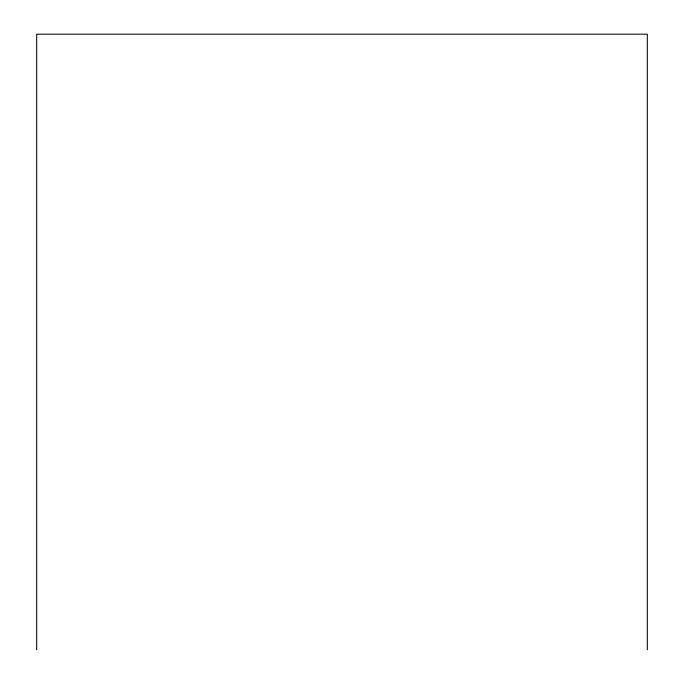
<?xml version="1.0" encoding="UTF-8"?>
<svg xmlns="http://www.w3.org/2000/svg" width="684" height="684" viewBox="0 0 684 684"><rect width="100%" height="100%" fill="white"/><g stroke="black" fill="none" stroke-linecap="round" stroke-linejoin="round"><path stroke-width="1.03" d="M647.312 649.8L647.312 34.2L36.688 34.2L36.688 649.8"/></g></svg>
